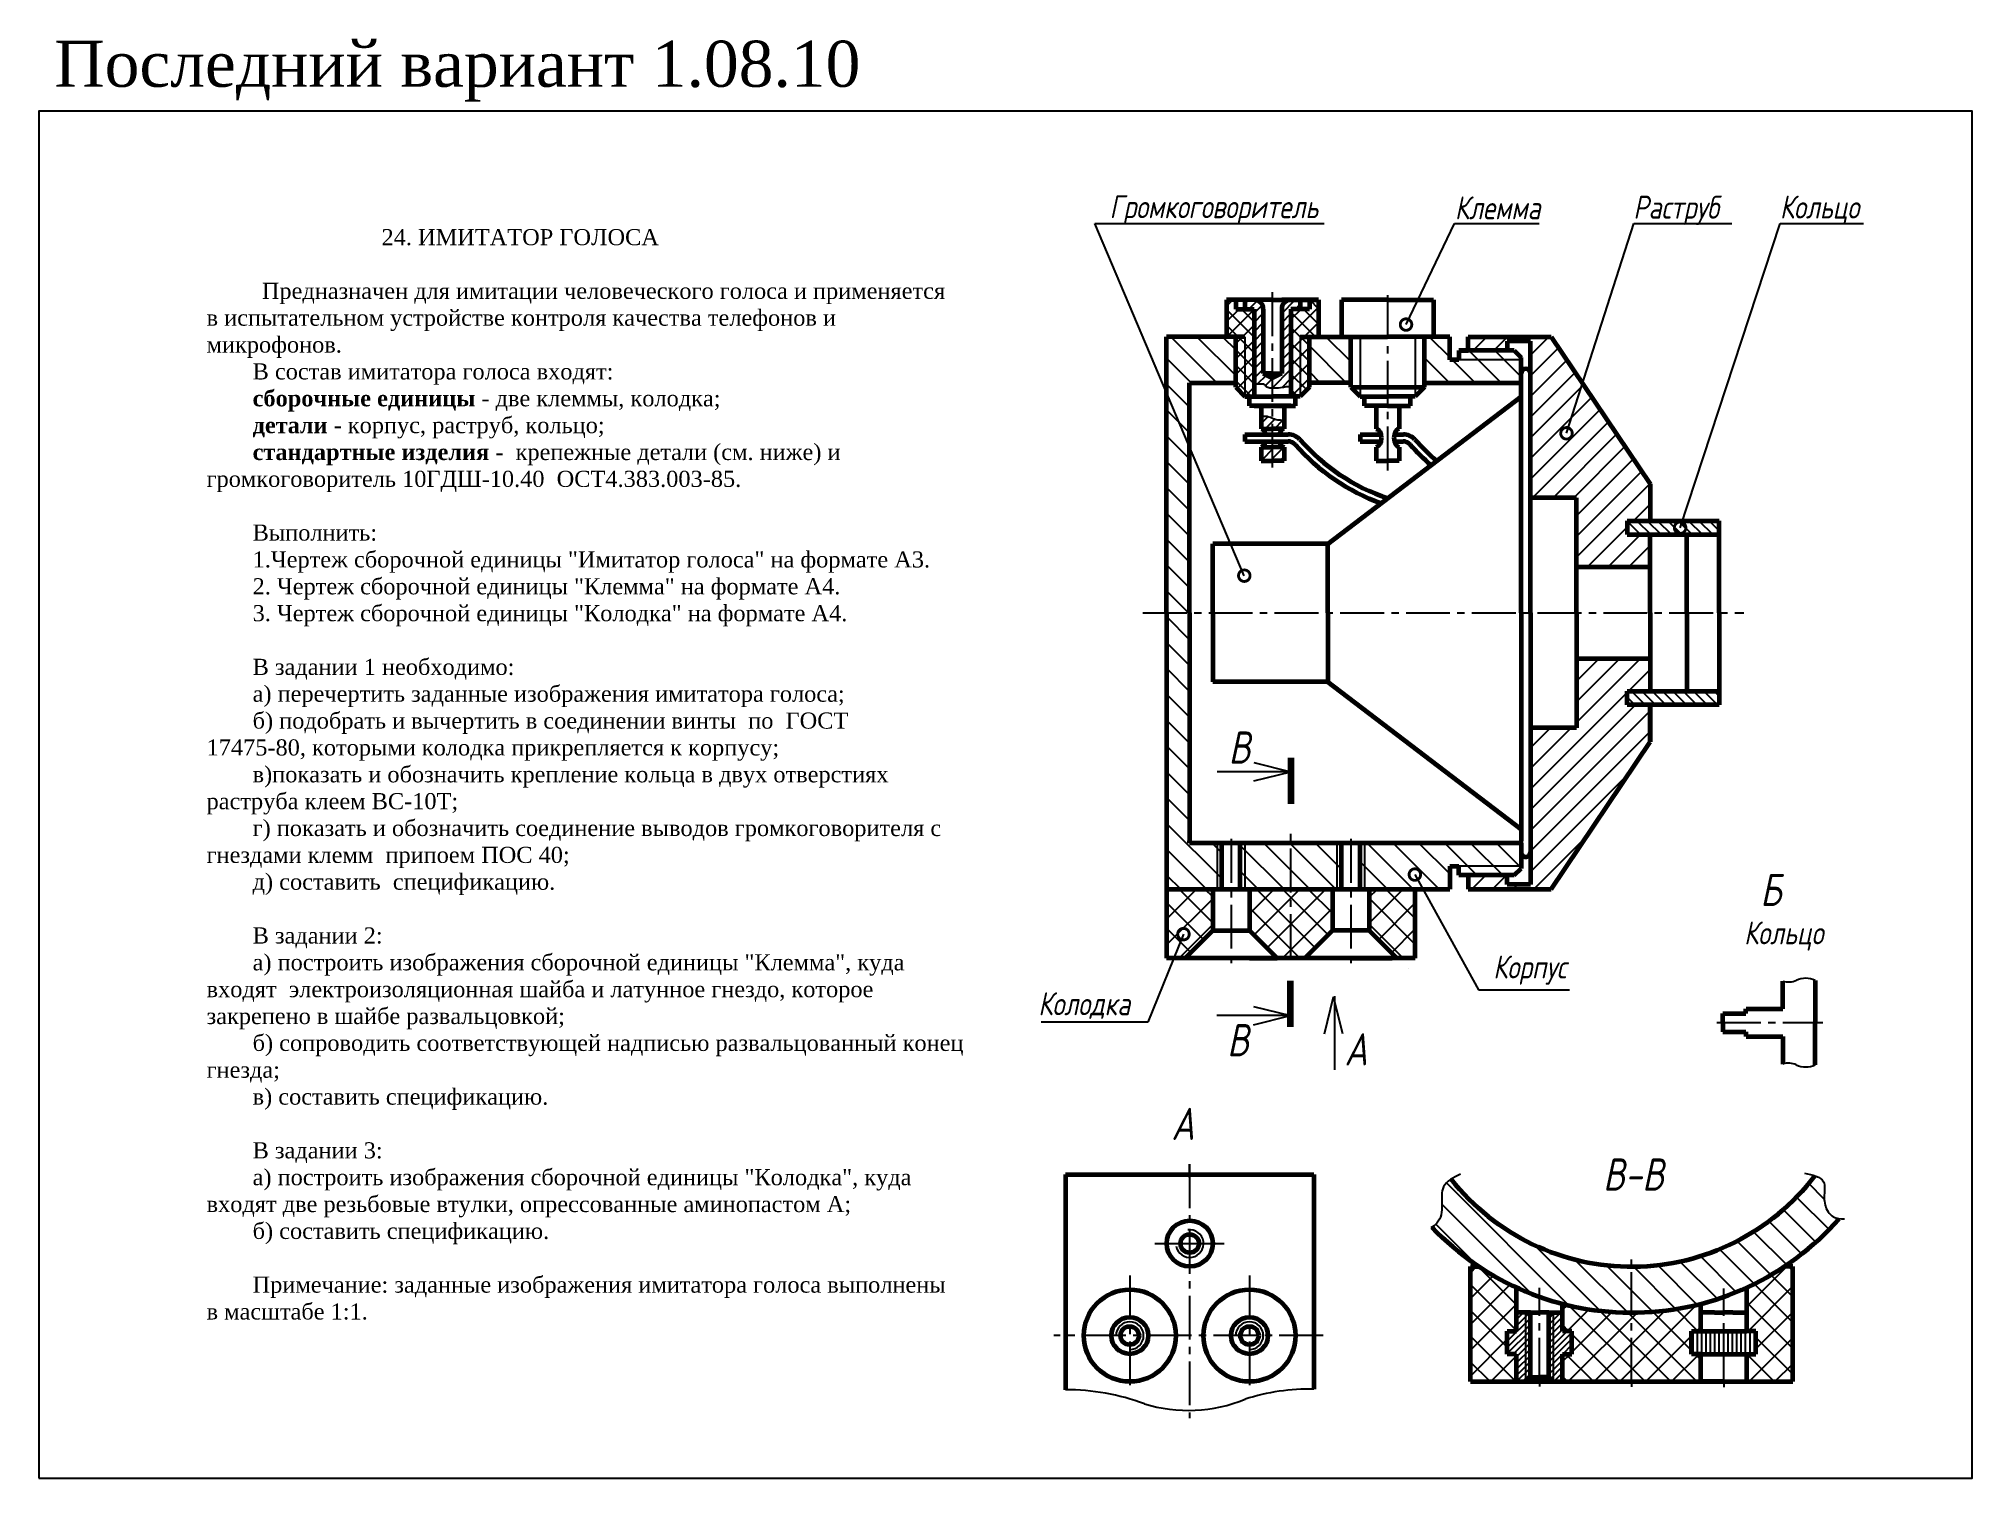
# Model space of a CAD drawing. Header units: millimetres. Extents: x 0 to 420, y 0 to 313.
import ezdxf

# ---------------------------------------------------------------- set-up
doc = ezdxf.new("R2010")
doc.units = ezdxf.units.MM
doc.header["$LTSCALE"] = 0.5
doc.linetypes.add('осевая2', pattern=[28.575000000000003, 19.05, -3.175, 3.175, -3.175])
doc.layers.get('0').update_dxf_attribs({"linetype": 'CONTINUOUS', "lineweight": 60})
doc.styles.get("Standard").update_dxf_attribs({"font": 'isocpeui.ttf', "width": 0.9})
doc.styles.add('стиль1', font='TIMES.TTF')
doc.dimstyles.get("Standard").update_dxf_attribs({"dimtxt": 5, "dimasz": 5, "dimexe": 2, "dimexo": 0, "dimgap": 1.5, "dimtad": 1, "dimdec": 0, "dimzin": 0, "dimtxsty": 'Standard', "dimcen": 5, "dimadec": 0, "dimazin": 0, "dimtfac": 1, "dimtdec": 0, "dimtofl": 0, "dimtmove": 0, "dimatfit": 3, "dimldrblk": 'DOTSMALL', "dimfxl": 0, "dimtolj": 1, "dimtzin": 0, "dimarcsym": 0})
pattern_1 = [(45, (195.2273976527072, -1.550485770735008), (-2.245064030267288, 2.245064030267288), [])]

# ---------------------------------------------------------------- blocks, each defined once
blk = doc.blocks.new('_DotSmall')
at = {"color": 0, "linetype": 'ByBlock', "const_width": 0.5}
blk.add_lwpolyline([(-0.0625, 0, 1), (0.0625, 0, 1)], format="xyb", close=True, dxfattribs=at)

msp = doc.modelspace()

# ---------------------------------------------------------------- hatches: boundary and pattern name
at = {"lineweight": -3}
h = msp.add_hatch(dxfattribs=at)
h.set_pattern_fill('ANSI37', scale=0.75, style=0)
h.set_pattern_definition([(45, (0, 0), (-1.683798022700466, 1.683798022700466), []), (135, (0, 0), (-1.683798022700466, -1.683798022700466), [])])
h.paths.add_polyline_path([(264, 254), (260, 254), (260, 255.9999999999999), (258, 256), (258, 248), (262, 248.0000000000001), (262, 235), (264, 235), (264, 240.0189363987208)])
h.paths.add_polyline_path([(278, 255.9999999999999), (276, 255.9999999999999), (276, 254), (272, 254), (272, 240.0189363987208), (272, 235), (274, 235), (274, 248), (278, 248)])
h.paths.add_polyline_path([(276, 248), (274, 248), (274, 235), (276, 237)], flags=16)
h.paths.add_polyline_path([(262, 248), (260, 248), (260, 237), (262, 234.9999999999999)])
h = msp.add_hatch(dxfattribs=at)
h.set_pattern_fill('ANSI31', scale=0.45, style=0)
h.set_pattern_definition([(45, (195.2273976527072, -1.550485770735008), (-1.01027881362028, 1.01027881362028), [])])
h.paths.add_polyline_path([(272, 254), (273.9999999999999, 254), (274, 256), (272, 256, 0.4142135623731013), (270, 254), (270, 240), (268, 239), (268, 236.9042526941537, 0.14109853619801), (271.1110564262173, 237.3099593173189, -0.114144084926674), (272, 237.407996289155), (272, 240.0189363987208)])
h.paths.add_polyline_path([(266, 254, 0.4142135623730951), (264, 256), (262, 256), (262, 254), (264, 254), (264, 240.0189363987208), (264, 237.7088465561367, -0.1313833230993439), (266.9205127795092, 237.1788107552903, 0.0492347723719742), (268, 236.9042526941537), (268, 239), (266, 240)])
h = msp.add_hatch(dxfattribs=at)
h.set_pattern_fill('ANSI31', scale=1.25, angle=90, style=0)
h.set_pattern_definition([(135, (0, 0), (-2.806330037834111, -2.80633003783411), [])])
h.paths.add_polyline_path([(256, 138), (250, 138), (250, 138.4588368058941), (249.9999999999999, 188), (245, 188), (245, 128), (255.9999999999999, 128)])
h.paths.add_polyline_path([(272, 138), (262, 138), (262, 128), (271.9999999999999, 128)])
h.paths.add_polyline_path([(282.0000000000001, 138), (272, 138), (272, 128), (282.0000000000001, 128)])
h.paths.add_polyline_path([(322, 133.451377811138), (322, 135), (322, 138), (288.0000000000001, 138), (288.0000000000001, 128), (306.5, 128), (306.5, 133), (308.5, 133), (321.9999999999999, 133)])
h.paths.add_polyline_path([(322, 132.5), (321.9999999999999, 133), (308.5000000000001, 133), (308.4999999999999, 131), (320.5, 131)], flags=17)
h.paths.add_polyline_path([(260, 248), (245, 248), (245, 188), (250, 188.0000000000001), (250, 237.5411631941059), (250, 238), (260, 238)])
h.paths.add_polyline_path([(285.0000000000001, 248), (276, 248), (276, 238), (285, 238)])
h.paths.add_polyline_path([(322, 241), (322, 243), (308.5, 243), (306.5, 243), (306.5, 248), (301, 248), (301, 238), (322, 238)])
h.paths.add_polyline_path([(320.5000000000001, 245), (308.5, 245), (308.4999999999999, 243), (322, 243), (322, 243.5)], flags=17)
h.paths.add_polyline_path([(283.0000000000001, 138), (282.0000000000001, 138), (282.0000000000001, 128), (283, 128)])
h.paths.add_polyline_path([(288.0000000000001, 138), (287.0000000000001, 138), (287, 128), (288.0000000000001, 128)])
h.paths.add_polyline_path([(262, 138), (261, 137.9999999999999), (261, 128), (262.0000000000001, 128)])
h.paths.add_polyline_path([(257, 138), (256, 138), (255.9999999999999, 128), (257, 128)])
h = msp.add_hatch(dxfattribs=at)
h.set_pattern_fill('ANSI31', style=0)
h.set_pattern_definition(pattern_1)
h.paths.add_polyline_path([(328.5, 247.9999999999999), (310.5, 248), (310.5, 245), (319, 245), (319, 247), (324, 247), (324, 241), (324, 240.8049573175266), (324, 213), (334, 213), (334, 198), (350, 198), (350, 205), (345, 205), (345, 208), (350, 208), (350, 216)])
h = msp.add_hatch(dxfattribs=at)
h.set_pattern_fill('ANSI31', scale=0.45, style=0)
h.set_pattern_definition([(45, (0, 0), (-1.01027881362028, 1.01027881362028), [])])
edge = h.paths.add_edge_path()
edge.add_spline(control_points=[(270.5, 229.8418066456175), (270.2889283400413, 229.8560060378663), (269.9247304964312, 229.8803532319957), (269.3446505502583, 229.9173105679541), (268.7005441125122, 230.0073757100077), (268.251699434747, 230.1970395683262), (267.9999999999999, 230.3061354224049)], knot_values=[2.799717613088148, 2.799717613088148, 2.799717613088148, 2.799717613088148, 3.434152947934105, 3.894617844478948, 4.546018385307338, 5.366154528397134, 5.366154528397134, 5.366154528397134, 5.366154528397134], degree=3, periodic=0)
edge.add_line((267.9999999999999, 230.3061354224047), (268, 228.0000000000001))
edge.add_line((268, 228.0000000000001), (270.5, 228))
edge.add_line((270.5, 228), (270.5, 229.8418066456175))
edge = h.paths.add_edge_path()
edge.add_spline(control_points=[(267.9999999999999, 230.3061354224049), (267.8458153480606, 230.3729647591733), (267.2623751585872, 230.6296984566649), (266.3941485178417, 230.8511928740866), (265.7203208694824, 230.6935644469187), (265.4999999999999, 230.6328280942343)], knot_values=[0.2266494093230902, 0.2266494093230902, 0.2266494093230902, 0.2266494093230902, 0.7290438858628745, 2.120613584702421, 2.799717613088149, 2.799717613088149, 2.799717613088149, 2.799717613088149], degree=3, periodic=0)
edge.add_line((265.5, 230.6328280942343), (265.5, 228))
edge.add_line((265.5, 228), (268, 228))
edge.add_line((268, 228), (268.0000000000001, 230.3061354224049))
h.paths.add_polyline_path([(268, 224), (265.5, 224), (265.5000000000001, 221), (267.9999999999999, 220.9999999999999)])
h.paths.add_polyline_path([(270.4956290054361, 224), (268, 224), (267.9999999999999, 221), (270.5000740846536, 221)])
h = msp.add_hatch(dxfattribs=at)
h.set_pattern_fill('ANSI31', scale=0.5, angle=90, style=0)
h.set_pattern_definition([(135, (195.2273976527072, -1.550485770735008), (-1.122532015133644, -1.122532015133644), [])])
h.paths.add_polyline_path([(345, 208), (345, 205), (350, 205), (365, 205.0000000000001), (365, 208)])
h.paths.add_polyline_path([(350, 171), (345, 171), (345, 168), (350, 168), (365, 168), (365, 170.9999999999999)])
h = msp.add_hatch(dxfattribs=at)
h.set_pattern_fill('ANSI31', style=0)
h.set_pattern_definition(pattern_1)
h.paths.add_polyline_path([(324, 129), (319, 129), (319, 131), (310.5, 131), (310.5, 128), (328.5, 128), (350, 160), (350, 168), (345, 168), (345, 171), (350, 171), (350, 178), (334, 178), (334, 163), (324, 163)])
h = msp.add_hatch(dxfattribs=at)
h.set_pattern_fill('ANSI37', scale=1.25, style=0)
h.set_pattern_definition([(45, (-0.1622614233214108, -0.1859073874825583), (-2.80633003783411, 2.806330037834111), []), (135, (-0.1622614233214108, -0.1859073874825583), (-2.806330037834111, -2.80633003783411), [])])
h.paths.add_polyline_path([(255, 119.2622904244244), (254.9999999999999, 128), (245, 128), (245, 113), (248.9999999999999, 113)])
h.paths.add_polyline_path([(269, 113), (274.9999999999999, 113), (281, 119), (281, 128), (272, 128), (263, 128), (263, 119.2622904244244)])
h.paths.add_polyline_path([(299, 128), (289, 128), (289, 119), (295, 113), (299, 113)])
h = msp.add_hatch(dxfattribs=at)
h.set_pattern_fill('ANSI31', scale=1.25, angle=90, style=0)
h.set_pattern_definition([(135, (1.008701764667535, -1.522439536091184), (-2.806330037834111, -2.80633003783411), [])])
edge = h.paths.add_edge_path()
edge.add_arc((346, 96.00000000000003), 50.00000000000003, 218.3266695738246, 270, ccw=False)
edge.add_spline(control_points=[(306.7756102090036, 64.99278720163676), (306.0681334340891, 64.53622163002174), (304.550985543745, 63.17339477285464), (304.8348109448299, 59.97768050504688), (304.7592262655683, 57.31078178550372), (303.9360082930962, 55.48659948229658), (302.9987439199574, 54.81615208616399), (302.6113574083502, 54.55816492897461)], knot_values=[2.15478580044078, 2.15478580044078, 2.15478580044078, 2.15478580044078, 4.599677073266757, 8.478846250566395, 10.69317473809896, 12.74945804348338, 14.1286554012665, 14.1286554012665, 14.1286554012665, 14.1286554012665], degree=3, periodic=0)
edge.add_arc((346, 96), 60.00000000000001, 223.6853277114072, 270)
edge.add_line((346, 35.99999999999999), (346, 46))
edge = h.paths.add_edge_path()
edge.add_spline(control_points=[(391.0794411717526, 56.40399030656683), (390.6114757971068, 56.46000278557687), (389.6677447478518, 56.69245402783699), (388.1824838553712, 58.30247543244463), (387.603066687543, 60.98915565331933), (388.2747410605116, 64.5358042916456), (386.6523365430528, 65.455241885748), (385.7996307350679, 65.7346833264173)], knot_values=[2.024828961677793, 2.024828961677793, 2.024828961677793, 2.024828961677793, 3.414692803807005, 4.975693502663747, 8.209649568504663, 11.61656872083134, 14.12263158167823, 14.12263158167823, 14.12263158167823, 14.12263158167823], degree=3, periodic=0)
edge.add_arc((346, 96.00000000000003), 50.00000000000003, 270, 322.7491113776937, ccw=False)
edge.add_line((346, 46), (346, 35.99999999999999))
edge.add_arc((345.9999999999995, 96), 60.00000000000001, 270.0000000000004, 318.7051990682862)
h = msp.add_hatch(dxfattribs=at)
h.set_pattern_fill('ANSI37', scale=1.25, style=0)
h.set_pattern_definition([(45, (1.008701764667535, -1.522439536091184), (-2.80633003783411, 2.806330037834111), []), (135, (1.008701764667535, -1.522439536091184), (-2.806330037834111, -2.80633003783411), [])])
h.paths.add_polyline_path([(346, 36, -0.06667203090787056), (331, 38.00909166052991), (331, 36), (331, 32), (333, 32), (333, 27), (331, 27), (331, 21), (346, 21)])
h.paths.add_polyline_path([(346, 21), (360.9999999999999, 21), (361, 27), (359, 27), (359, 32), (361, 32), (361, 36), (361, 38.00909166052992, -0.06667203090787058), (346, 36)])
h.paths.add_polyline_path([(373, 27), (370.9999999999999, 27), (371, 21), (380.9999999999999, 21), (381, 46), (378.2490309931942, 46, -0.03685002700985059), (371, 41.77500610053721), (371, 39.16627714845015), (371, 36), (371, 32), (373, 32)])
edge = h.paths.add_edge_path()
edge.add_arc((346.0000000000001, 96), 60.00000000000001, 236.4426902380792, 245.3756816478358)
edge.add_line((321, 41.45643942682143), (321, 32))
edge.add_line((321, 32), (319, 32))
edge.add_line((319, 32), (319, 27))
edge.add_line((319, 27), (321, 27))
edge.add_line((321, 27), (321, 21))
edge.add_line((321, 21), (311, 21))
edge.add_line((311, 21), (311, 46))
edge.add_line((311, 46), (312.833752096446, 46))
h = msp.add_hatch(dxfattribs=at)
h.set_pattern_fill('ANSI31', scale=0.3, style=0)
h.set_pattern_definition([(45, (183.2491742898121, -21.09420808017626), (-0.6735192090801864, 0.6735192090801865), [])])
h.paths.add_polyline_path([(329, 21), (331, 21), (331, 27), (333, 27), (333, 32), (331, 32), (331, 36), (328.9999999999999, 36)])
h.paths.add_polyline_path([(328, 21.99999999999999), (329, 21), (329, 22), (329, 24), (329, 36), (328, 36)])
h.paths.add_polyline_path([(323, 21), (324, 21.99999999999999), (324, 36), (322.9999999999999, 36)])
h.paths.add_polyline_path([(323, 36), (321, 36), (321, 32), (319, 32), (319, 27), (321, 27), (321, 21), (323, 21), (323, 22), (323, 24)])
h = msp.add_hatch(dxfattribs=at)
h.set_pattern_fill('ANSI31', scale=0.3, angle=45, style=0)
h.set_pattern_definition([(90, (183.1171782448078, -21.09420808017626), (-0.9524999999999999, 1.665334536937735e-16), [])])
h.paths.add_polyline_path([(365.8680039549956, 27), (365.8680039549956, 32), (360.8680039549957, 32), (358.8680039549957, 32), (358.8680039549957, 27), (360.8680039549957, 27)])
h.paths.add_polyline_path([(365.8680039549956, 27), (370.8680039549957, 27), (372.8680039549957, 27), (372.8680039549957, 32), (370.8680039549957, 32), (365.8680039549956, 32)])

# ---------------------------------------------------------------- linework, layer by layer
at = {"color": 7, "linetype": 'осевая2', "lineweight": -3}
for p, q in [((268, 219.5536156759867), (268, 258.1598312348926)), ((293, 257.0426727608117), (293, 218.6322877032819)), ((239.8564273773151, 188), (370.3673138009472, 188)), ((259, 138.8832500380847), (259, 111.3912358221397)), ((272, 113), (272, 140.6925007581615)), ((285.0000000000001, 138.8832500380847), (285.0000000000001, 111.2910463826775)), ((364.5213361902105, 99), (387.5391541182973, 99)), ((250, 68.24697108239772), (250, 13.06123736994639)), ((346, 21), (346, 47.51220219700874)), ((237, 44.04401755616436), (237, 19.69032444310392)), ((263, 44.04401755616436), (263, 19.69032444310392)), ((326, 21), (326, 41.37361198890946)), ((366, 21), (365.9999999999999, 41.22407112813644)), ((279, 31), (220.5150504256144, 31))]:
    msp.add_line(p, q, dxfattribs=at)
at = {"color": 7, "lineweight": 60}
for p, q in [((258, 256), (258, 248)), ((268, 256), (258, 256)), ((260, 256), (260, 254)), ((260, 254), (263.9999999999999, 254)), ((262, 256), (262, 254)), ((264, 254), (264, 240.0189363987208)), ((266, 254.0000000000001), (266, 240)), ((268, 256), (278, 256)), ((272, 256), (270, 256)), ((270, 254.0000000000001), (270, 240)), ((274, 256), (272, 256)), ((272, 254), (272, 240.0189363987208)), ((276, 254), (272, 254)), ((276, 256), (274, 256)), ((274, 256), (273.9999999999999, 254)), ((278, 256), (276, 256)), ((276, 256), (276, 254)), ((276, 256), (276, 254)), ((278, 256), (278, 248)), ((283, 256), (283, 248)), ((293, 256), (283, 256)), ((293, 256), (303, 256)), ((303, 256), (303, 248)), ((245, 188), (245, 248)), ((262, 248), (245, 248)), ((260, 237), (260, 248)), ((274, 248), (287, 248)), ((276, 237), (276, 248)), ((285, 237), (285, 248)), ((287, 248), (293, 248)), ((306.5, 248), (293, 248)), ((301, 237), (301, 248)), ((306.5, 243), (306.5, 248)), ((310.5, 245), (310.5, 248)), ((310.5, 248), (328.5, 248)), ((328.5, 248), (350, 216)), ((320.5, 245), (308.5, 245)), ((308.5, 245), (308.5, 243)), ((308.5, 245), (310.5, 245)), ((324, 247), (319, 247)), ((319, 247), (319, 245)), ((320.5, 245), (322, 243.5)), ((324, 188), (324, 247)), ((264, 240.0189363987208), (264, 235.0000000000001)), ((268, 240), (266, 240)), ((266, 240), (268, 239)), ((268, 240), (269.9999999999999, 240)), ((270, 240), (268, 239)), ((272, 240.0189363987208), (272, 235.0000000000001)), ((308.5, 243), (306.5, 243)), ((322, 243), (322, 243.5)), ((322, 241), (322, 243)), ((322, 238), (322, 241)), ((250, 238), (260, 238)), ((250, 188), (250, 237.5411631941059)), ((260, 237), (262, 235)), ((276, 237), (274, 235)), ((285, 238), (276, 238)), ((285, 237), (287, 235)), ((285, 237), (301, 237)), ((301, 237), (299, 235)), ((301, 238), (322, 238)), ((322, 234), (322, 238)), ((262, 235), (268, 235)), ((263, 233), (262.9999999999999, 235)), ((268, 233), (263, 233)), ((264, 233), (268, 233)), ((265.5, 233), (265.4999999999999, 228)), ((268, 233), (265.5, 233)), ((274, 235), (268, 235)), ((272, 233), (268, 233)), ((268, 233), (270.5, 233)), ((268, 233), (270.5, 233)), ((268, 233), (273, 233)), ((270.5, 233), (270.5, 228)), ((273, 233), (273, 235)), ((280, 203), (322, 235)), ((287, 235), (293, 235)), ((288, 233), (287.9999999999999, 235)), ((293, 233), (288, 233)), ((290.5, 233), (290.4999999999999, 228)), ((293, 233), (290.5, 233)), ((299, 235), (293, 235)), ((293, 233), (298, 233)), ((293, 233), (295.5, 233)), ((293, 233), (295.5, 233)), ((295.5, 233), (295.5, 228)), ((298, 233), (298, 235)), ((322, 188), (322, 234)), ((322, 188), (322, 234)), ((322, 188), (322, 233.5411631941059)), ((265.4999999999999, 228), (268, 228.0000000000001)), ((270.5, 228), (268, 228.0000000000001)), ((262, 226.7499999999999), (271.4183839215139, 226.7496003756278)), ((262, 226.7499999999999), (262, 225.25)), ((262, 225.25), (271.3837614805706, 225.25)), ((265.5, 224), (268, 223.9999999999999)), ((265.5, 224), (265.5, 221)), ((270.5, 224), (268, 223.9999999999999)), ((270.4956284575164, 224.0003697929617), (270.5000740846536, 221)), ((287, 226.7499999999999), (291.5174809298197, 226.7498083221606)), ((287, 226.7499999999999), (287, 225.25)), ((287, 225.25), (291.5174331602553, 225.25)), ((290.5, 224), (290.5, 221)), ((294.4824875135786, 226.7496825161938), (296.4183839215139, 226.7496003756278)), ((294.4825668397447, 225.25), (296.3837614805706, 225.25)), ((295.4956284575164, 224.0003697929617), (295.5000740846536, 221)), ((265.5, 221), (268, 221)), ((270.5000740846536, 221), (268, 221)), ((290.5, 221), (293, 221)), ((295.5000740846536, 221), (293, 221)), ((350, 216), (350, 208)), ((334, 213), (324, 213)), ((334, 188), (333.9999999999999, 213)), ((334, 188), (334, 213)), ((345, 208), (345, 205)), ((345, 208), (365, 208)), ((365, 205), (365, 208)), ((255, 188), (255, 203)), ((280, 203), (255, 203)), ((280, 188), (280, 203)), ((345, 205), (365, 205)), ((350, 188), (350, 205)), ((358, 188), (358, 205)), ((365, 188), (365, 205)), ((365, 188), (365, 205)), ((334, 188), (334, 198)), ((334, 198), (350, 198)), ((245, 188), (245, 128)), ((250, 188), (250, 138.4588368058941)), ((255, 188), (255, 173)), ((280, 188), (280, 173)), ((322, 188), (322, 142)), ((324, 188), (324, 135.1950426824734)), ((334, 188), (333.9999999999999, 163)), ((350, 188), (350, 171)), ((358, 188), (358, 171)), ((365, 188), (365, 171)), ((350, 178), (334, 178)), ((280, 173), (255, 173)), ((280, 173), (322, 141)), ((345, 171), (365, 171)), ((345, 168), (345, 171)), ((345, 168), (345, 171)), ((365, 168), (345, 168)), ((350, 168), (345, 168)), ((350, 160), (350, 168)), ((365, 171), (365, 168)), ((334, 163), (324, 163)), ((324, 163), (324, 129)), ((328.5, 128), (350, 160)), ((322, 142.4588368058941), (322, 138.4588368058941)), ((322, 138), (250, 138)), ((257, 128), (257, 138)), ((261, 128), (261, 138)), ((283, 128), (283, 138)), ((287, 128), (287, 138)), ((322, 138), (322, 138.4588368058941)), ((322, 138), (322, 135)), ((322, 135), (322, 133)), ((306.5, 133), (306.5, 128)), ((306.5, 133), (308.5, 133)), ((308.5, 131), (308.5, 133)), ((320.5, 131), (308.5, 131)), ((319, 131), (310.5, 131)), ((310.5, 131), (310.5, 128)), ((319, 129), (319, 131)), ((319, 129), (319, 131)), ((320.5, 131), (322, 132.5)), ((322, 133.451377811138), (322, 132.5)), ((245, 128), (245, 113)), ((245, 128), (306.5, 128)), ((255, 128), (255, 119)), ((263, 128), (263, 119)), ((281.0000000000001, 128), (281.0000000000001, 119)), ((289, 128), (289, 119)), ((299, 113), (299, 128)), ((310.5, 128), (328.5, 128)), ((324, 129), (319, 129)), ((249, 113), (255, 119)), ((255, 119), (263, 119)), ((269, 113), (263, 119)), ((275.0000000000001, 113), (281.0000000000001, 119)), ((289, 119), (281.0000000000001, 119)), ((295, 113), (289, 119)), ((299, 113), (245, 113)), ((378.871084649077, 102.0001853210334), (378.871084649077, 108.0001853210334)), ((385.871084649077, 108.1775510610284), (385.871084649077, 99.00018532103341)), ((365.8377385766786, 99), (365.8377385766786, 101)), ((365.8377385766786, 99), (365.8377385766786, 101)), ((365.8377385766786, 101), (370.8377385766786, 101)), ((370.8377385766786, 101), (370.8377385766786, 102)), ((370.871084649077, 102.0001853210334), (378.871084649077, 102.0001853210334)), ((365.8377385766786, 99), (365.8377385766786, 97)), ((365.8377385766786, 99), (365.8377385766786, 97)), ((365.8377385766786, 97), (370.8377385766786, 97)), ((370.8377385766786, 97), (370.8377385766786, 96)), ((385.871084649077, 89.82281958103832), (385.871084649077, 99.00018532103341)), ((370.871084649077, 96.00018532103341), (378.871084649077, 96.00018532103341)), ((378.871084649077, 96.00018532103341), (378.871084649077, 90.00018532103341)), ((223, 66), (277, 66)), ((223, 66), (223, 19.25689195611587)), ((277, 66), (276.9999999999999, 19.33709460506494)), ((311, 21), (311, 46)), ((311, 46), (312.833752096446, 46)), ((381, 46), (379.166247903554, 46)), ((381, 21), (381, 46)), ((321, 39.16627714845015), (321, 41.45643942682143)), ((321, 36), (321, 39.16627714845015)), ((331, 36), (331, 37.90524980688875)), ((361, 36), (361, 37.90524980688874)), ((371, 39.16627714845015), (371, 41.45643942682143)), ((371, 36), (371, 39.16627714845015)), ((321, 32), (321, 36)), ((324, 36), (321, 36)), ((324, 22), (324, 36)), ((324, 36), (326, 36)), ((328, 36), (326, 36)), ((328, 22), (328, 36)), ((328, 36), (331, 36)), ((331, 32), (331, 36)), ((361, 32), (361, 36)), ((364, 36), (361, 36)), ((364, 36), (366, 36)), ((368, 36), (366, 36)), ((368, 36), (371, 36)), ((371, 32), (371, 36)), ((319, 27), (319, 32)), ((319, 32), (321, 32)), ((333, 32), (331, 32)), ((333, 27), (333, 32)), ((359, 27), (359, 32)), ((359, 32), (361, 32)), ((361, 32), (371, 32)), ((373, 32), (371, 32)), ((373, 27), (373, 32)), ((321, 27), (319, 27)), ((321, 21), (321, 27)), ((321, 21), (321, 27)), ((331, 21), (331, 27)), ((331, 21), (331, 27)), ((331, 27), (333, 27)), ((361, 27), (359, 27)), ((361, 21), (361, 27)), ((361, 27), (371, 27)), ((371, 27), (373, 27)), ((371, 21), (371, 27)), ((311, 21), (326, 21)), ((324, 22), (323, 21)), ((324, 22), (326, 22)), ((328, 22), (326, 22)), ((326, 21), (346, 21)), ((326, 21), (328, 21)), ((328, 22), (329, 21)), ((328, 21), (329, 21)), ((329, 21), (331, 21)), ((346, 21), (366, 21)), ((363, 21), (361, 21)), ((364, 21), (363, 21)), ((366, 21), (364, 21)), ((366, 21), (381, 21))]:
    msp.add_line(p, q, dxfattribs=at)
at = {"color": 7, "lineweight": -3}
for p, q in [((262, 248), (262, 235)), ((274, 248), (274, 235)), ((287, 248), (287, 235)), ((299, 248), (299, 235)), ((322, 243), (308.5, 243)), ((263.9673747353073, 155.4718975027093), (272.0119900577441, 153.4589396751511)), ((271.9623428441245, 153.4921337740925), (255.9623428441245, 153.4921337740925)), ((271.9623428441245, 153.4921337740925), (263.9623428441245, 153.4921337740925)), ((263.9623428441245, 151.4921337740925), (272.0120226820046, 153.4847424685281)), ((256, 138), (255.9999999999999, 128)), ((262, 138), (262, 128)), ((282.0000000000001, 138), (282.0000000000001, 128)), ((288.0000000000001, 138), (288.0000000000001, 128)), ((322, 133), (308.5, 133)), ((263.8957680883845, 102.5143784972602), (271.8957680883845, 100.5143784972602)), ((279.2648689091361, 96.57069108527091), (281.2648689091361, 104.5706910852709)), ((283.2648689091361, 96.57069108527091), (281.2648689091361, 104.5706910852709)), ((281.4271303324575, 104.7565984727535), (281.4271303324575, 88.75659847275347)), ((271.8957680883845, 100.5143784972602), (255.8957680883845, 100.5143784972602)), ((271.8957680883845, 100.5143784972602), (263.8957680883845, 100.5143784972602)), ((263.8957680883845, 98.51437849726022), (271.8957680883845, 100.5143784972602)), ((242.472195760321, 51), (257.527804239679, 51)), ((323, 21), (322.9999999999999, 36)), ((329, 21), (329, 36)), ((326, 21), (326, 19.96947494291979)), ((346, 21), (346, 19.88998675339273)), ((366, 21), (366, 19.81049856386568))]:
    msp.add_line(p, q, dxfattribs=at)
at = {"color": 7}
for p, q in [((250, 237.5411631941059), (250, 238)), ((322, 234), (322, 238)), ((322, 233.5411631941059), (322, 237.5411631941059)), ((255, 188), (255, 203)), ((350, 198), (350, 205)), ((334, 178), (334, 163)), ((334, 178), (334, 163)), ((350, 168), (350, 160)), ((328.5, 128), (350, 160)), ((250, 138), (250, 138.4588368058941)), ((259, 138), (257.5, 138)), ((324, 135), (324, 129)), ((310.5, 131), (310.5, 128)), ((310.5, 128), (328.5, 128)), ((324, 129), (319, 129)), ((259, 113), (250, 113)), ((263, 113), (269, 113)), ((281.0000000000001, 113), (275.0000000000001, 113)), ((285.0000000000001, 113), (294, 113)), ((297.6078435543668, 110.6781645042009), (297.6078435543668, 110.6781645042009))]:
    msp.add_line(p, q, dxfattribs=at)
at = {"color": 7, "lineweight": 100}
for p, q in [((271.9601687870643, 156.4850291684991), (271.9601687870643, 146.4850291684991)), ((271.9128549030807, 98.089576099231), (271.9128549030807, 108.089576099231))]:
    msp.add_line(p, q, dxfattribs=at)
at = {"color": 7, "lineweight": 25}
msp.add_line((250, 65.32403801760277), (250, 68.24697108239772), dxfattribs=at)
at = {"color": 7, "lineweight": -3}
msp.add_lwpolyline([(1.349059402855346e-06, -2.674353254406014e-07), (420.0000013490594, -2.674353254406014e-07), (420.0000013490594, 296.9999997325647), (1.349059402855346e-06, 296.9999997325647)], close=True, dxfattribs=at)
at = {"color": 7, "lineweight": 60}
for centre, radius in [((250.022383701659, 51), 5), ((250.022383701659, 51), 2), ((237, 31), 10), ((263, 31), 10), ((237, 31), 4), ((263, 31), 4), ((237, 31), 2), ((263, 31), 2)]:
    msp.add_circle(centre, radius, dxfattribs=at)
for centre, radius, start, end in [((263.9999999999999, 254), 1.999999999999972, 0, 90), ((272, 254), 1.999999999999972, 90, 180), ((323, 240.0047773794086), 1, 0, 180), ((271.332352979879, 223.0233457015904), 2.227247673378314, 45.52677458379726, 88.67740271578653), ((271.332352979879, 223.0233457015904), 3.727247673378314, 45.52677458379726, 88.67740271578653), ((306.8749538595587, 254.1744234600035), 45.04099021566143, 221.0205914061285, 250.1331640187123), ((306.9050662142458, 254.2356661586142), 43.60863713890351, 220.9004941674031, 251.4041684206008), ((296.332352979879, 223.0233457015904), 2.227247673378314, 45.52677458379726, 88.67740271578653), ((296.332352979879, 223.0233457015904), 3.727247673378314, 45.52677458379726, 88.67740271578653), ((331.8749538595587, 254.1744234600035), 45.04099021566143, 221.0205914061285, 229.1775008591368), ((331.9050662142458, 254.2356661586142), 43.60863713890351, 220.9004941674031, 229.614432044812), ((322.9999999999998, 135.9952226205914), 1, 179.9999999999997, 359.9999999999997), ((346, 96.00000000000003), 50.00000000000003, 218.3266695738244, 322.7491113776937), ((346, 96), 60, 223.6853277114072, 318.7051990682816)]:
    msp.add_arc(centre, radius, start, end, dxfattribs=at)
at = {"color": 7, "lineweight": 25}
for centre, radius, start, end in [((380.0787228367407, 112.0216019138139), 4.198830956944297, 253.2848989159723, 293.7224501852955), ((383.8195122981273, 103.7183533895507), 4.908502112100343, 65.29394913002733, 114.7060508699727), ((380.0787228367407, 85.97876872825292), 4.198830956944297, 66.27754981470434, 106.7151010840246), ((383.8195122981274, 94.28201725251607), 4.908502112100343, 245.2939491300274, 294.7060508699727), ((250.022383701659, 51), 3, 190.3412286979086, 98.07743105223948)]:
    msp.add_arc(centre, radius, start, end, dxfattribs=at)
at = {"color": 7, "lineweight": -3}
for centre, radius, start, end in [((237, 31), 3, 270.0000000000005, 180), ((263, 31), 3, 270.0000000000005, 180), ((222.9899447765733, -30.58017128081906), 49.8370642513157, 69.82862634602708, 89.98843989153487), ((249.7509852206932, 47.32098831811999), 32.56073273143721, 252.8970655312276, 292.2015936374826), ((275.632491669684, -23.93269107824919), 43.29138981499, 88.18981343909176, 108.2787084354352)]:
    msp.add_arc(centre, radius, start, end, dxfattribs=at)
at = {"color": 7, "lineweight": 60, "extrusion": (0, 0, -1)}
for centre, major_axis, end_param in [((265.5, 226), (-0.07364755722601218, 2.001636169896241), 1.207336734318094), ((290.5, 226), (-0.0736475572260122, 2.001636169896241), 1.591317777500358)]:
    msp.add_ellipse(centre, major_axis=major_axis, ratio=0.557822237259461, start_param=0.06586409751936961, end_param=end_param, dxfattribs=at)
at = {"color": 7, "lineweight": 60}
for centre, major_axis, ratio, start_param, end_param in [((270.5, 226), (0.07364755722601916, 2.001636169896247), 0.5578222372594601, 0.06586409751942646, 1.207336734318097), ((295.5, 226), (0.07364755722601916, 2.001636169896247), 0.5578222372594601, 0.06586409751942646, 1.59131777750036), ((270.5, 226), (-0.07364904956221628, 2.001636230730936), 0.5578225650105987, 1.934255476305261, 3.075727265892409), ((295.5, 226), (-0.07364904956221628, 2.001636230730936), 0.5578225650105987, 1.55027444894483, 3.075727265892409)]:
    msp.add_ellipse(centre, major_axis=major_axis, ratio=ratio, start_param=start_param, end_param=end_param, dxfattribs=at)
at = {"color": 7, "lineweight": 60, "extrusion": (0, 0, -0.9999999999999999)}
for centre, start_param in [((265.5, 226), 1.934255476305258), ((290.5, 226), 1.550274448944828)]:
    msp.add_ellipse(centre, major_axis=(0.07364904956222304, 2.001636230730941), ratio=0.5578225650105977, start_param=start_param, end_param=3.075727265892352, dxfattribs=at)
at = {"color": 7, "lineweight": -3}
for points in [[(263.865090708525, 237.6772043756055), (265.1681181567313, 237.781359491163), (266.1757918234854, 237.6251261185363), (266.6275077358873, 237.1911464703801), (267.3919504380909, 236.9133987962698), (268.4343713854951, 236.8786804244173), (270.1891147461034, 237.000194725901), (271.3184045271082, 237.1737872844539), (272.0828459653607, 237.1564280985277)], [(265.2795544085414, 230.5700023338825), (266.164977457575, 230.7608303039535), (267.5323728812782, 230.5025746516167), (268.7649792920025, 230.0232327317941), (269.4078437984894, 229.918123784074), (269.8670296620987, 229.8838270843579), (270.6911270660171, 229.8289327846798)], [(308.8340892151737, 66.09073737009892), (305.1532435827917, 63.33240370483834), (304.785159525134, 59.470737272764), (304.6011168643295, 57.26407034055554), (303.6809060882096, 55.42518123038183), (302.3926099904807, 54.41379256943151)], [(383.5171926752621, 66.26809490839025), (387.6581430637285, 64.42920649750698), (387.842185724533, 61.02726199333083), (388.6703758022263, 57.90115050603552), (389.7746305031018, 56.7978170399313), (392.2592007361817, 56.33809511203309)]]:
    msp.add_spline(points, degree=3, dxfattribs=at)

# ---------------------------------------------------------------- texts
at = {"color": 1, "lineweight": -3, "style": 'стиль1'}
msp.add_text('Последний вариант 1.08.10', height=10, dxfattribs=at).set_placement((3.422783694002419, 302.2799676461306))
at = {"color": 7, "lineweight": -3, "width": 0.8}
for s, height, p in [('Громкоговоритель', 5, (232.5937062298394, 273.7317680712407)), ('Клемма', 5, (307.5931474779225, 273.4971934509173)), ('Раструб', 5, (346.3622399736581, 273.629055956591)), ('Кольцо', 5, (378.2025454897014, 273.6643659353793)), ('В', 7, (258.4603641909079, 155.2416684489644)), ('Б', 7, (373.9238066678898, 124.3243151540432)), ('Кольцо', 5, (370.4238066678898, 115.9909818207098)), ('Корпус', 5, (315.9326851213197, 108.5837677982181)), ('Колодка', 5, (217.1189702605389, 100.5956045952004)), ('В', 7, (258.1453630252862, 91.67716716009119)), ('А', 7, (283.6154955163921, 89.68788284907153)), ('А', 7, (246.0112400775914, 73.50327835156682)), ('В-В', 7, (339.7906948216124, 62.49165466961938))]:
    msp.add_text(s, height=height, dxfattribs=at).set_placement(p)
at = {"color": 7, "insert": (32.47099722455732, 277.210743403608), "char_height": 3.5, "width": 165.2429069313764, "attachment_point": 1, "style": 'стиль1'}
msp.add_mtext('{\\fTimes New Roman|b0|i0|c204|p18;^I^I^I^I\\P^I^I^I24. ИМИТАТОР ГОЛОСА\\P\\P\\pi12,l4,t152;Предназначен для имитации человеческого голоса и применяется в испытательном устройстве контроля качества телефонов и микрофонов.\\P\\pi0,l0,tz;^IВ состав имитатора голоса входят:\\P^I\\fTimes New Roman|b1|i0|c204|p18;сборочные единицы\\fTimes New Roman|b0|i0|c204|p18; - две клеммы, колодка;\\P^I\\fTimes New Roman|b1|i0|c204|p18;детали\\fTimes New Roman|b0|i0|c204|p18; - корпус, раструб, кольцо;\\P\\pi-4,l4;^I\\fTimes New Roman|b1|i0|c204|p18;стандартные изделия \\fTimes New Roman|b0|i0|c204|p18;-  крепежные детали (см. ниже) и громкоговоритель 10ГДШ-10.40  ОСТ4.383.003-85.\\P\\pi0,l0;\\P^IВыполнить:\\P^I1.Чертеж сборочной единицы "Имитатор голоса" на формате А3.\\P^I2. Чертеж сборочной единицы "Клемма" на формате А4.\\P^I3. Чертеж сборочной единицы "Колодка" на формате А4.\\P\\P^IВ задании 1 необходимо:\\P^Iа) перечертить заданные изображения имитатора голоса;\\P\\pi-4,l4;^Iб) подобрать и вычертить в соединении винты  по  ГОСТ 17475-80, которыми колодка прикрепляется к корпусу;\\P^Iв)показать и обозначить крепление кольца в двух отверстиях раструба клеем ВС-10Т;\\P^Iг) показать и обозначить соединение выводов громкоговорителя с гнездами клемм  припоем ПОС 40;\\P\\pi0,l0;^Iд) составить  спецификацию.\\P\\P^IВ задании 2:\\P\\pi-4,l4;^Iа) построить изображения сборочной единицы "Клемма", куда  входят  электроизоляционная шайба и латунное гнездо, которое закрепено в шайбе развальцовкой; \\P^Iб) сопроводить соответствующей надписью развальцованный конец гнезда;\\P\\pi0,l0;^Iв) составить спецификацию.\\P\\P^IВ задании 3:\\P\\pi-4,l4;^Iа) построить изображения сборочной единицы "Колодка", куда  входят две резьбовые втулки, опрессованные аминопастом А;\\P\\pi0,l0;^Iб) составить спецификацию.\\P^I\\P\\pi-4,l4;^IПримечание: заданные изображения имитатора голоса выполнены в масштабе 1:1.\\P\\pi0,l0;^I^I^I}', dxfattribs=at)

# ---------------------------------------------------------------- leaders
at = {"color": 7, "lineweight": -3}
for points in [[(261.8672374944049, 196.0813789622206), (229.3695444250192, 272.5604628273762), (279.1880478505941, 272.5604628273762)], [(296.9977222623889, 250.6284973798568), (307.4913660881635, 272.5604628273762), (325.94763739923, 272.5604628273762)], [(331.8453214339861, 227.0068139299981), (346.4506482236721, 272.5604628273762), (367.7729573444553, 272.5604628273762)], [(356.5267214445555, 206.4950917972012), (378.2692599379093, 272.5604628273762), (396.3263626652854, 272.5604628273762)], [(298.9135926816289, 131.1517564544806), (312.7085233164994, 106.1272468813845), (332.4760288260323, 106.1272468813845)], [(248.6551565093653, 118.2106106173248), (240.9140346976053, 99.07483256919993), (217.7174460671185, 99.07483256919993)]]:
    msp.add_leader(points, dimstyle='Standard', override={"dimgap": 1.5, "dimtad": 0}, dxfattribs=at)

doc.saveas('drawing.dxf')
